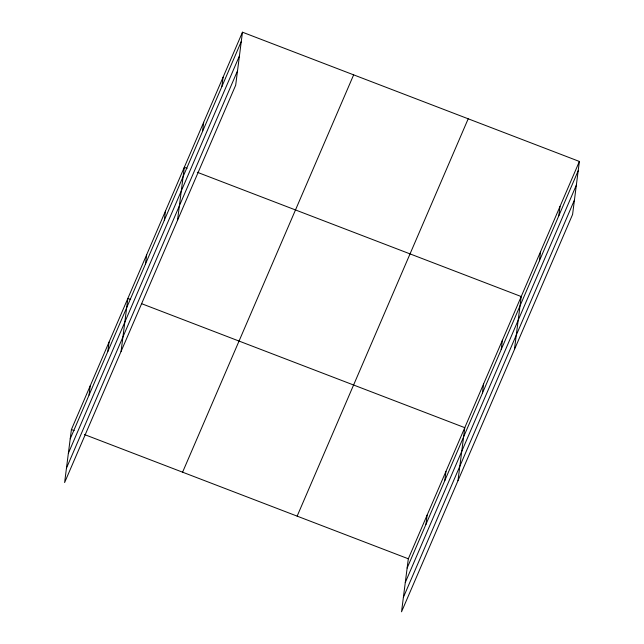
<?xml version="1.0" encoding="UTF-8"?>
<svg xmlns="http://www.w3.org/2000/svg" width="644" height="644" viewBox="0 0 644 644"><rect width="100%" height="100%" fill="white"/><g stroke="black" fill="none" stroke-linecap="round" stroke-linejoin="round"><path stroke-width="0.97" d="M242.466 32.2L71.412 429.532L64.617 482.549L235.68 85.217L242.466 32.2L579.383 161.451L572.588 214.468L401.534 611.8L408.32 558.783L579.383 161.451M89.041 395.11L90.232 385.828M107.854 351.407L109.045 342.117M121.072 351.431L127.858 298.413L130.643 299.476M145.488 263.992L146.679 254.702M164.3 220.288L165.492 210.999M177.519 220.312L184.313 167.295L187.09 168.358M202.506 131.545L203.697 122.263M221.89 86.521L223.082 77.232M425.95 524.361L427.141 515.079M444.763 480.657L445.954 471.368M457.981 480.682L464.775 427.664L141.761 303.743M482.396 393.243L483.588 383.961M501.217 349.539L502.401 340.249M514.427 349.563L521.221 296.546L197.281 172.27M539.414 260.804L540.606 251.514M558.807 215.772L559.99 206.483M70.22 438.822L241.283 41.49M68.377 453.247L239.431 55.915M66.469 468.116L237.523 70.784M182.59 472.181L353.653 74.857M297.142 516.134L468.196 118.802M407.129 568.072L578.191 170.74M405.285 582.498L576.34 185.166M403.377 597.366L574.44 200.034M71.412 429.532L74.189 430.594M84.38 434.507L408.32 558.783"/></g></svg>
